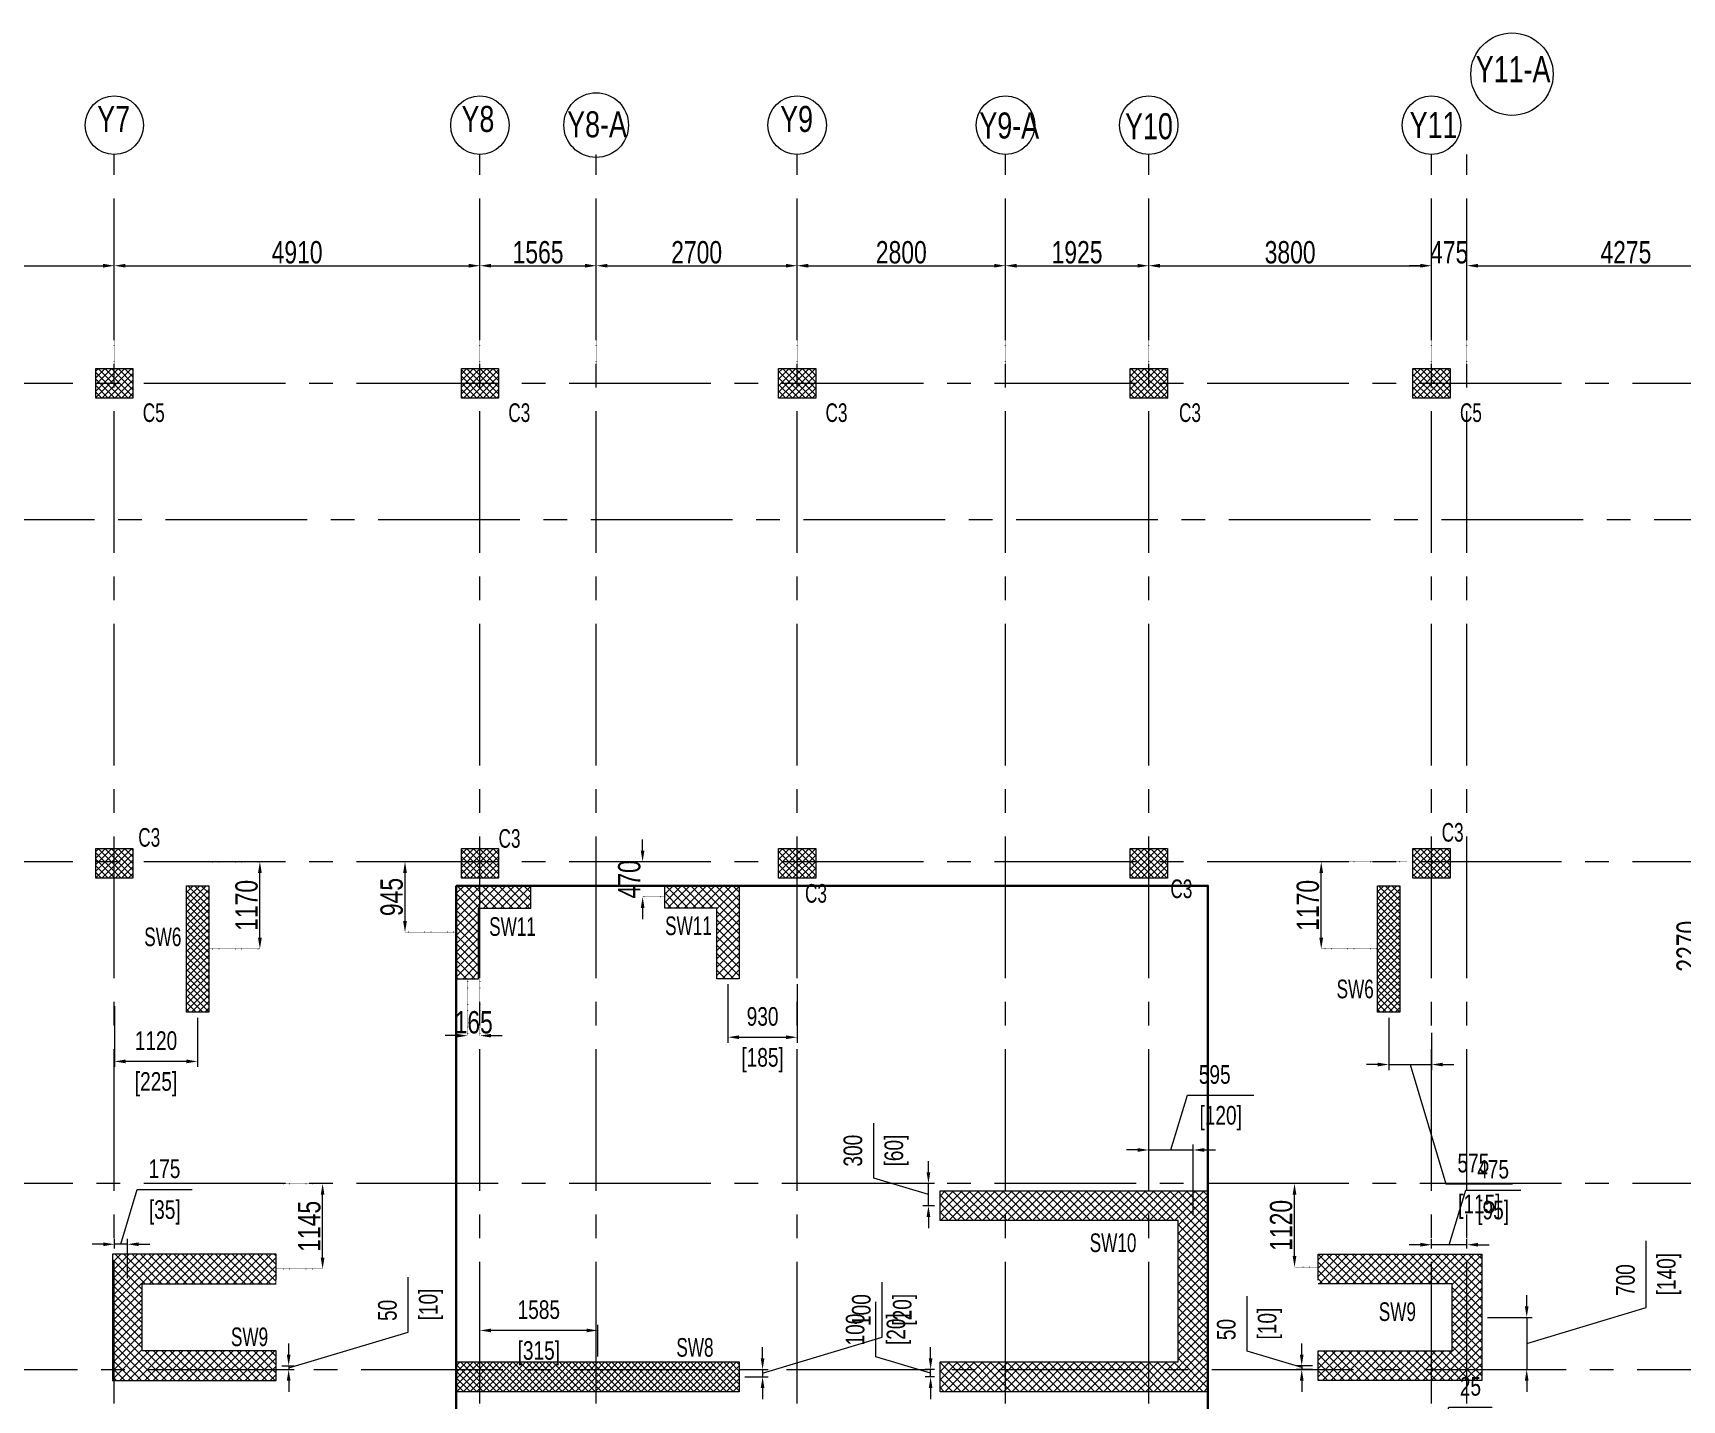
# Model space of a CAD drawing. Header units: millimetres. Extents: x 695 to 71867, y -1044 to 33059.
# Drawn here: x 25460 to 47619, y 14690 to 33059 of the extents above; entities that cross this region are included whole.
import ezdxf

# ---------------------------------------------------------------- set-up
doc = ezdxf.new("R2010")
doc.units = ezdxf.units.MM
for name, pattern in [('CENTER2', [28.575, 19.05, -3.175, 3.175, -3.175]), ('DASHED', [0.75, 0.5, -0.25]), ('DOT2', [3.175, 0, -3.175])]:
    doc.linetypes.add(name, pattern=pattern)
doc.layers.get('Defpoints').update_dxf_attribs({"color": 2, "lineweight": 40})
for name, color, linetype, lineweight in [('4 CEN NUM CIRCLE', 1, 'Continuous', 9), ('6 CEN NUM TEXT', 7, 'Continuous', 15), ('AN_PILE CAP', 161, 'Continuous', 25), ('CENTER LINE', 251, 'CENTER2', 9), ('DIM', 1, 'Continuous', 18), ('N_TEXT', 7, 'Continuous', 15), ('NEW_SH', 6, 'Continuous', 15)]:
    doc.layers.add(name, color=color, linetype=linetype, lineweight=lineweight)
doc.layers.add('FS', color=4, linetype='Continuous')
doc.styles.add('AV', font='swisscl.ttf')
doc.styles.add('KARTIK MISC', font='swisscl.ttf', dxfattribs={"width": 0.9, "height": 300})
doc.styles.add('NK 125', font='swisscl.ttf', dxfattribs={"height": 300})
doc.dimstyles.new('DIMENSION', dxfattribs={"dimtxt": 250, "dimasz": 150, "dimexe": 75, "dimexo": 75, "dimgap": 150, "dimtad": 1, "dimdec": 0, "dimrnd": 5, "dimzin": 3, "dimdsep": 46, "dimtxsty": 'AV', "dimcen": 0, "dimclrd": 4, "dimclre": 4, "dimclrt": 4, "dimadec": 0, "dimazin": 0, "dimtfac": 1, "dimtdec": 0, "dimtofl": 0, "dimtmove": 1, "dimatfit": 0, "dimfxl": 1, "dimtolj": 1, "dimtzin": 0, "dimlwd": 5, "dimlwe": 5, "dimarcsym": 0})
doc.dimstyles.new('ravi', dxfattribs={"dimtxt": 300, "dimasz": 150, "dimexe": 0.18, "dimexo": 0.0625, "dimgap": 25, "dimtad": 1, "dimdec": 0, "dimrnd": 5, "dimzin": 0, "dimdsep": 46, "dimtxsty": 'NK 125', "dimblk": 'ARCHTICK', "dimcen": 0.09, "dimdle": 1, "dimclrd": 256, "dimclre": 4, "dimclrt": 256, "dimadec": 0, "dimazin": 0, "dimtfac": 1, "dimtdec": 0, "dimtix": 1, "dimtofl": 0, "dimtmove": 0, "dimatfit": 3, "dimldrblk": 'OPEN90', "dimfxl": 3000, "dimfxlon": 1, "dimtolj": 1, "dimtzin": 0, "dimlwd": 5, "dimlwe": 5, "dimarcsym": 0})
pattern_1 = [(45, (0, 0), (-44.1941738, 44.1941738), []), (135, (0, 0), (-44.1941738, -44.1941738), [])]

# ---------------------------------------------------------------- blocks, each defined once
blk = doc.blocks.new('SW9')
at = {"layer": 'NEW_SH', "lineweight": 5, "ltscale": 200}
h = blk.add_hatch(dxfattribs=at)
h.set_pattern_fill('ANSI37', color=256, scale=25)
h.paths.add_polyline_path([(599947, -2632), (599947, -2332), (598947, -2332), (598947, -3582), (599247, -3582), (599247, -2632)])
blk.add_lwpolyline([(599947, -2632), (599947, -2332), (598947, -2332), (598947, -3582), (599247, -3582), (599247, -2632), (599947, -2632)], dxfattribs=at)
blk = doc.blocks.new('SW10')
at = {"layer": 'NEW_SH', "lineweight": 5, "ltscale": 200}
h = blk.add_hatch(dxfattribs=at)
h.set_pattern_fill('ANSI37', color=256, scale=25)
h.paths.add_polyline_path([(612727, -7282), (612727, -8982), (610527, -8982), (610527, -8582), (612327, -8582), (612327, -7682), (610527, -7682), (610527, -7282)])
blk.add_lwpolyline([(610527, -7632), (610527, -7282), (612727, -7282), (612727, -8982), (610527, -8982), (610527, -8582), (612327, -8582), (612327, -7682), (610527, -7682)], dxfattribs=at)
blk = doc.blocks.new('SW11')
at = {"layer": 'NEW_SH', "lineweight": 5, "ltscale": 200}
h = blk.add_hatch(dxfattribs=at)
h.set_pattern_fill('ANSI37', color=256, scale=25)
h.set_pattern_definition([(45, (-1295746.06, 231221.715), (-56.126601, 56.126601), []), (135, (-1295746.06, 231221.715), (-56.126601, -56.126601), [])])
h.paths.add_polyline_path([(-690299, 224790), (-690299, 224390), (-687099, 224390), (-687099, 222490), (-690299, 222490), (-690299, 222090), (-686699, 222090), (-686699, 224790)])
blk.add_lwpolyline([(-690299, 224390), (-690299, 224790), (-686699, 224790), (-686699, 222090), (-690299, 222090), (-690299, 222490), (-687099, 222490), (-687099, 224390), (-690299, 224390)], dxfattribs=at)
blk = doc.blocks.new('C8')
at = {"layer": 'NEW_SH', "lineweight": 5}
h = blk.add_hatch(dxfattribs=at)
h.set_pattern_fill('ANSI37', color=256, scale=500)
h.set_pattern_definition(pattern_1)
h.paths.add_polyline_path([(-617609, 1561384), (-617609, 1561884), (-618009, 1561884), (-618009, 1561384)])
blk.add_lwpolyline([(-618009, 1561884), (-617609, 1561884), (-617609, 1561384), (-618009, 1561384)], close=True, dxfattribs=at)
blk = doc.blocks.new('tr')
at = {"layer": 'NEW_SH', "lineweight": 5, "ltscale": 200}
h = blk.add_hatch(dxfattribs=at)
h.set_pattern_fill('ANSI37', color=256, scale=500)
h.set_pattern_definition(pattern_1)
h.paths.add_polyline_path([(-573450, 1541117), (-573450, 1540717), (-569650, 1540717), (-569650, 1541117)])
blk.add_lwpolyline([(-573450, 1541117), (-569650, 1541117), (-569650, 1540717), (-573450, 1540717)], close=True, dxfattribs=at)
blk = doc.blocks.new('T')
at = {"layer": 'NEW_SH', "lineweight": 5, "ltscale": 200}
h = blk.add_hatch(dxfattribs=at)
h.set_pattern_fill('ANSI37', color=256, scale=500)
h.set_pattern_definition(pattern_1)
h.paths.add_polyline_path([(366832, 112240), (367132, 112240), (367132, 110540), (366832, 110540)])
blk.add_lwpolyline([(366832, 112240), (367132, 112240), (367132, 110540), (366832, 110540)], close=True, dxfattribs=at)
blk = doc.blocks.new('*D223')
at = {"layer": 'Defpoints', "color": 0, "transparency": 16777216}
for p in [(26554, 20057), (27672, 19901), (26554, 19240)]:
    blk.add_point(p, dxfattribs=at)
at = {"layer": 'N_TEXT', "color": 4, "lineweight": 5, "transparency": 16777216}
for p, q in [((26554, 19982), (26554, 19165)), ((27672, 19826), (27672, 19165)), ((27522, 19240), (26704, 19240))]:
    blk.add_line(p, q, dxfattribs=at)
at = {"layer": 'N_TEXT', "color": 4, "transparency": 16777216}
for points in [[(26704, 19265), (26704, 19215), (26554, 19240)], [(27522, 19265), (27522, 19215), (27672, 19240)]]:
    blk.add_solid(points, dxfattribs=at)
at = {"layer": 'N_TEXT', "color": 4, "transparency": 16777216, "char_height": 250, "attachment_point": 5, "style": 'AV'}
for s, insert in [('\\A1;1120', (27113, 19518)), ('\\A1;[225]', (27113, 18933))]:
    blk.add_mtext(s, dxfattribs=dict(at, insert=insert))
blk = doc.blocks.new('*D224')
at = {"layer": 'Defpoints', "color": 0, "transparency": 16777216}
for p in [(31299, 20351), (31466, 20351), (31466, 19586)]:
    blk.add_point(p, dxfattribs=at)
at = {"layer": 'DIM', "color": 4, "linetype": 'DOT2', "lineweight": 5, "transparency": 16777216}
for p, q in [((31299, 20351), (31299, 19586)), ((31466, 20351), (31466, 19586))]:
    blk.add_line(p, q, dxfattribs=at)
at = {"layer": 'DIM', "lineweight": 5, "transparency": 16777216}
for p, q in [((31149, 19586), (30999, 19586)), ((31616, 19586), (31766, 19586))]:
    blk.add_line(p, q, dxfattribs=at)
at = {"layer": 'DIM', "transparency": 16777216}
for points in [[(31149, 19611), (31149, 19561), (31299, 19586)], [(31616, 19611), (31616, 19561), (31466, 19586)]]:
    blk.add_solid(points, dxfattribs=at)
at = {"layer": 'DIM', "transparency": 16777216, "insert": (31382, 19764), "char_height": 300, "attachment_point": 5, "style": 'NK 125'}
blk.add_mtext('\\A1;165', dxfattribs=at)
blk = doc.blocks.new('_Open90')
at = {"color": 0, "linetype": 'ByBlock', "lineweight": -2}
for p, q in [((0, 0), (-1, 0)), ((-0.5, 0.5), (0, 0)), ((0, 0), (-0.5, -0.5))]:
    blk.add_line(p, q, dxfattribs=at)
blk = doc.blocks.new('*D225')
at = {"layer": 'Defpoints', "color": 0, "transparency": 16777216}
for p in [(34799, 20351), (35729, 20351), (35729, 19565)]:
    blk.add_point(p, dxfattribs=at)
at = {"layer": 'N_TEXT', "color": 4, "lineweight": 5, "transparency": 16777216}
for p, q in [((34799, 20276), (34799, 19490)), ((35729, 20276), (35729, 19490)), ((34949, 19565), (35579, 19565))]:
    blk.add_line(p, q, dxfattribs=at)
at = {"layer": 'N_TEXT', "color": 4, "transparency": 16777216}
for points in [[(34949, 19590), (34949, 19540), (34799, 19565)], [(35579, 19590), (35579, 19540), (35729, 19565)]]:
    blk.add_solid(points, dxfattribs=at)
at = {"layer": 'N_TEXT', "color": 4, "transparency": 16777216, "char_height": 250, "attachment_point": 5, "style": 'AV'}
for s, insert in [('\\A1;930', (35264, 19843)), ('\\A1;[185]', (35264, 19257))]:
    blk.add_mtext(s, dxfattribs=dict(at, insert=insert))
blk = doc.blocks.new('*D226')
at = {"layer": 'Defpoints', "color": 0, "transparency": 16777216}
for p in [(43679, 19901), (44254, 19701), (44254, 19198)]:
    blk.add_point(p, dxfattribs=at)
at = {"layer": 'N_TEXT', "color": 4, "lineweight": 5, "transparency": 16777216}
for p, q in [((43679, 19826), (43679, 19123)), ((44254, 19626), (44254, 19123)), ((43529, 19198), (43379, 19198)), ((43679, 19198), (44254, 19198)), ((43966, 19198), (44447, 17594)), ((44404, 19198), (44554, 19198)), ((44447, 17594), (45343, 17594))]:
    blk.add_line(p, q, dxfattribs=at)
at = {"layer": 'N_TEXT', "color": 4, "transparency": 16777216}
for points in [[(43529, 19223), (43529, 19173), (43679, 19198)], [(44404, 19223), (44404, 19173), (44254, 19198)]]:
    blk.add_solid(points, dxfattribs=at)
at = {"layer": 'N_TEXT', "color": 4, "transparency": 16777216, "char_height": 250, "attachment_point": 5, "style": 'AV'}
for s, insert in [('\\A1;575', (44815, 17872)), ('\\A1;[115]', (44895, 17287))]:
    blk.add_mtext(s, dxfattribs=dict(at, insert=insert))
blk = doc.blocks.new('*D175')
at = {"layer": 'Defpoints', "color": 0, "transparency": 16777216}
for p in [(44254, 16777), (44254, 16651), (44729, 16651)]:
    blk.add_point(p, dxfattribs=at)
at = {"layer": 'N_TEXT', "color": 4, "lineweight": 5, "transparency": 16777216}
for p, q in [((44491, 16777), (44712, 17512)), ((44712, 17512), (45451, 17512)), ((44254, 16726), (44254, 16852)), ((44729, 16726), (44729, 16852)), ((44104, 16777), (43954, 16777)), ((44729, 16777), (44254, 16777)), ((44879, 16777), (45029, 16777))]:
    blk.add_line(p, q, dxfattribs=at)
at = {"layer": 'N_TEXT', "color": 4, "transparency": 16777216}
for points in [[(44104, 16802), (44104, 16752), (44254, 16777)], [(44879, 16802), (44879, 16752), (44729, 16777)]]:
    blk.add_solid(points, dxfattribs=at)
at = {"layer": 'N_TEXT', "color": 4, "transparency": 16777216, "char_height": 250, "attachment_point": 5, "style": 'AV'}
for s, insert in [('\\A1;475', (45081, 17790)), ('\\A1;[95]', (45081, 17205))]:
    blk.add_mtext(s, dxfattribs=dict(at, insert=insert))
blk = doc.blocks.new('*D235')
at = {"layer": 'Defpoints', "color": 0, "transparency": 16777216}
for p in [(42412, 17598), (42729, 17598), (42729, 16476)]:
    blk.add_point(p, dxfattribs=at)
at = {"layer": 'DIM', "color": 4, "linetype": 'DOT2', "lineweight": 5, "transparency": 16777216}
for p, q in [((42729, 17598), (42412, 17598)), ((42729, 16476), (42412, 16476))]:
    blk.add_line(p, q, dxfattribs=at)
at = {"layer": 'DIM', "lineweight": 5, "transparency": 16777216}
blk.add_line((42412, 16626), (42412, 17448), dxfattribs=at)
at = {"layer": 'DIM', "transparency": 16777216}
for points in [[(42387, 17448), (42437, 17448), (42412, 17598)], [(42387, 16626), (42437, 16626), (42412, 16476)]]:
    blk.add_solid(points, dxfattribs=at)
at = {"layer": 'DIM', "transparency": 16777216, "insert": (42233, 17037), "char_height": 300, "attachment_point": 5, "rotation": 90, "style": 'NK 125'}
blk.add_mtext('\\A1;1120', dxfattribs=at)
blk = doc.blocks.new('*D236')
at = {"layer": 'Defpoints', "color": 0, "transparency": 16777216}
for p in [(42509, 15101), (42729, 15151), (42729, 15101)]:
    blk.add_point(p, dxfattribs=at)
at = {"layer": 'N_TEXT', "color": 4, "lineweight": 5, "transparency": 16777216}
for p, q in [((41774, 15347), (41774, 16086)), ((42509, 15126), (41774, 15347)), ((42509, 15301), (42509, 15451)), ((42654, 15151), (42434, 15151)), ((42654, 15101), (42434, 15101)), ((42509, 15151), (42509, 15101)), ((42509, 14951), (42509, 14801))]:
    blk.add_line(p, q, dxfattribs=at)
at = {"layer": 'N_TEXT', "color": 4, "transparency": 16777216}
for points in [[(42484, 15301), (42534, 15301), (42509, 15151)], [(42484, 14951), (42534, 14951), (42509, 15101)]]:
    blk.add_solid(points, dxfattribs=at)
at = {"layer": 'N_TEXT', "color": 4, "transparency": 16777216, "char_height": 250, "attachment_point": 5, "rotation": 90, "style": 'AV'}
for s, insert in [('\\A1;50', (41496, 15637)), ('\\A1;[10]', (42081, 15717))]:
    blk.add_mtext(s, dxfattribs=dict(at, insert=insert))
blk = doc.blocks.new('*D176')
at = {"layer": 'Defpoints', "color": 0, "transparency": 16777216}
for p in [(41049, 18050), (40454, 17501), (41049, 17101)]:
    blk.add_point(p, dxfattribs=at)
at = {"layer": 'N_TEXT', "color": 4, "lineweight": 5, "transparency": 16777216}
for p, q in [((40751, 18050), (40972, 18785)), ((40972, 18785), (41867, 18785)), ((40304, 18050), (40154, 18050)), ((40454, 17576), (40454, 18125)), ((40454, 18050), (41049, 18050)), ((41049, 17176), (41049, 18125)), ((41199, 18050), (41349, 18050))]:
    blk.add_line(p, q, dxfattribs=at)
at = {"layer": 'N_TEXT', "color": 4, "transparency": 16777216}
for points in [[(40304, 18075), (40304, 18025), (40454, 18050)], [(41199, 18075), (41199, 18025), (41049, 18050)]]:
    blk.add_solid(points, dxfattribs=at)
at = {"layer": 'N_TEXT', "color": 4, "transparency": 16777216, "char_height": 250, "attachment_point": 5, "style": 'AV'}
for s, insert in [('\\A1;595', (41340, 19063)), ('\\A1;[120]', (41420, 18478))]:
    blk.add_mtext(s, dxfattribs=dict(at, insert=insert))
blk = doc.blocks.new('*D237')
at = {"layer": 'Defpoints', "color": 0, "transparency": 16777216}
for p in [(31466, 15625), (31466, 15201), (33049, 15201)]:
    blk.add_point(p, dxfattribs=at)
at = {"layer": 'N_TEXT', "color": 4, "lineweight": 5, "transparency": 16777216}
for p, q in [((31466, 15276), (31466, 15700)), ((32899, 15625), (31616, 15625)), ((33049, 15276), (33049, 15700))]:
    blk.add_line(p, q, dxfattribs=at)
at = {"layer": 'N_TEXT', "color": 4, "transparency": 16777216}
for points in [[(31616, 15650), (31616, 15600), (31466, 15625)], [(32899, 15650), (32899, 15600), (33049, 15625)]]:
    blk.add_solid(points, dxfattribs=at)
at = {"layer": 'N_TEXT', "color": 4, "transparency": 16777216, "char_height": 250, "attachment_point": 5, "style": 'AV'}
for s, insert in [('\\A1;1585', (32257, 15903)), ('\\A1;[315]', (32257, 15318))]:
    blk.add_mtext(s, dxfattribs=dict(at, insert=insert))
blk = doc.blocks.new('*D177')
at = {"layer": 'Defpoints', "color": 0, "transparency": 16777216}
for p in [(26554, 16783), (26554, 16651), (26729, 16251)]:
    blk.add_point(p, dxfattribs=at)
at = {"layer": 'N_TEXT', "color": 4, "lineweight": 5, "transparency": 16777216}
for p, q in [((26641, 16783), (26862, 17518)), ((26862, 17518), (27601, 17518)), ((26554, 16726), (26554, 16858)), ((26729, 16326), (26729, 16858)), ((26404, 16783), (26254, 16783)), ((26729, 16783), (26554, 16783)), ((26879, 16783), (27029, 16783))]:
    blk.add_line(p, q, dxfattribs=at)
at = {"layer": 'N_TEXT', "color": 4, "transparency": 16777216}
for points in [[(26404, 16808), (26404, 16758), (26554, 16783)], [(26879, 16808), (26879, 16758), (26729, 16783)]]:
    blk.add_solid(points, dxfattribs=at)
at = {"layer": 'N_TEXT', "color": 4, "transparency": 16777216, "char_height": 250, "attachment_point": 5, "style": 'AV'}
for s, insert in [('\\A1;175', (27227, 17796)), ('\\A1;[35]', (27231, 17211))]:
    blk.add_mtext(s, dxfattribs=dict(at, insert=insert))
blk = doc.blocks.new('*D138')
at = {"layer": 'Defpoints', "color": 0, "transparency": 16777216}
for p in [(44254, 13859), (44254, 13201), (44279, 13201)]:
    blk.add_point(p, dxfattribs=at)
at = {"layer": 'N_TEXT', "color": 4, "lineweight": 5, "transparency": 16777216}
for p, q in [((44266, 13859), (44487, 14594)), ((44487, 14594), (45069, 14594)), ((44104, 13859), (43954, 13859)), ((44254, 13276), (44254, 13934)), ((44279, 13859), (44254, 13859)), ((44279, 13276), (44279, 13934)), ((44429, 13859), (44579, 13859))]:
    blk.add_line(p, q, dxfattribs=at)
at = {"layer": 'N_TEXT', "color": 4, "transparency": 16777216}
for points in [[(44104, 13884), (44104, 13834), (44254, 13859)], [(44429, 13884), (44429, 13834), (44279, 13859)]]:
    blk.add_solid(points, dxfattribs=at)
at = {"layer": 'N_TEXT', "color": 4, "transparency": 16777216, "char_height": 250, "attachment_point": 5, "style": 'AV'}
for s, insert in [('\\A1;25', (44776, 14872)), ('\\A1;[5]', (44778, 14287))]:
    blk.add_mtext(s, dxfattribs=dict(at, insert=insert))
blk = doc.blocks.new('*D200')
at = {"layer": 'Defpoints', "color": 0, "transparency": 16777216}
for p in [(27822, 21923), (28509, 21923), (27822, 20751)]:
    blk.add_point(p, dxfattribs=at)
at = {"layer": 'DIM', "color": 4, "linetype": 'DOT2', "lineweight": 5, "transparency": 16777216}
for p, q in [((27822, 21923), (28510, 21923)), ((27822, 20751), (28510, 20751))]:
    blk.add_line(p, q, dxfattribs=at)
at = {"layer": 'DIM', "lineweight": 5, "transparency": 16777216}
blk.add_line((28509, 20901), (28509, 21773), dxfattribs=at)
at = {"layer": 'DIM', "transparency": 16777216}
for points in [[(28484, 21773), (28534, 21773), (28509, 21923)], [(28484, 20901), (28534, 20901), (28509, 20751)]]:
    blk.add_solid(points, dxfattribs=at)
at = {"layer": 'DIM', "transparency": 16777216, "insert": (28331, 21337), "char_height": 300, "attachment_point": 5, "rotation": 90, "style": 'NK 125'}
blk.add_mtext('\\A1;1170', dxfattribs=at)
blk = doc.blocks.new('*D201')
at = {"layer": 'Defpoints', "color": 0, "transparency": 16777216}
for p in [(30459, 21923), (31216, 21923), (31149, 20976)]:
    blk.add_point(p, dxfattribs=at)
at = {"layer": 'DIM', "color": 4, "linetype": 'DOT2', "lineweight": 5, "transparency": 16777216}
for p, q in [((31216, 21923), (30459, 21923)), ((31149, 20976), (30459, 20976))]:
    blk.add_line(p, q, dxfattribs=at)
at = {"layer": 'DIM', "lineweight": 5, "transparency": 16777216}
blk.add_line((30459, 21126), (30459, 21773), dxfattribs=at)
at = {"layer": 'DIM', "transparency": 16777216}
for points in [[(30434, 21773), (30484, 21773), (30459, 21923)], [(30434, 21126), (30484, 21126), (30459, 20976)]]:
    blk.add_solid(points, dxfattribs=at)
at = {"layer": 'DIM', "transparency": 16777216, "insert": (30281, 21449), "char_height": 300, "attachment_point": 5, "rotation": 90, "style": 'NK 125'}
blk.add_mtext('\\A1;945', dxfattribs=at)
blk = doc.blocks.new('*D202')
at = {"layer": 'Defpoints', "color": 0, "transparency": 16777216}
for p in [(33652, 21923), (33949, 21923), (33949, 21451)]:
    blk.add_point(p, dxfattribs=at)
at = {"layer": 'DIM', "lineweight": 5, "transparency": 16777216}
for p, q in [((33652, 22073), (33652, 22223)), ((33652, 21301), (33652, 21151))]:
    blk.add_line(p, q, dxfattribs=at)
at = {"layer": 'DIM', "color": 4, "linetype": 'DOT2', "lineweight": 5, "transparency": 16777216}
for p, q in [((33949, 21923), (33652, 21923)), ((33949, 21451), (33652, 21451))]:
    blk.add_line(p, q, dxfattribs=at)
at = {"layer": 'DIM', "transparency": 16777216}
for points in [[(33627, 22073), (33677, 22073), (33652, 21923)], [(33627, 21301), (33677, 21301), (33652, 21451)]]:
    blk.add_solid(points, dxfattribs=at)
at = {"layer": 'DIM', "transparency": 16777216, "insert": (33474, 21687), "char_height": 300, "attachment_point": 5, "rotation": 90, "style": 'NK 125'}
blk.add_mtext('\\A1;470', dxfattribs=at)
blk = doc.blocks.new('*D203')
at = {"layer": 'Defpoints', "color": 0, "transparency": 16777216}
for p in [(42771, 21923), (43922, 21923), (43529, 20751)]:
    blk.add_point(p, dxfattribs=at)
at = {"layer": 'DIM', "color": 4, "linetype": 'DOT2', "lineweight": 5, "transparency": 16777216}
for p, q in [((43922, 21923), (42771, 21923)), ((43529, 20751), (42771, 20751))]:
    blk.add_line(p, q, dxfattribs=at)
at = {"layer": 'DIM', "lineweight": 5, "transparency": 16777216}
blk.add_line((42771, 20901), (42771, 21773), dxfattribs=at)
at = {"layer": 'DIM', "transparency": 16777216}
for points in [[(42746, 21773), (42796, 21773), (42771, 21923)], [(42746, 20901), (42796, 20901), (42771, 20751)]]:
    blk.add_solid(points, dxfattribs=at)
at = {"layer": 'DIM', "transparency": 16777216, "insert": (42592, 21337), "char_height": 300, "attachment_point": 5, "rotation": 90, "style": 'NK 125'}
blk.add_mtext('\\A1;1170', dxfattribs=at)
blk = doc.blocks.new('*D204')
at = {"layer": 'Defpoints', "color": 0, "transparency": 16777216}
for p in [(47874, 21923), (48529, 21923), (48529, 19651)]:
    blk.add_point(p, dxfattribs=at)
at = {"layer": 'DIM', "color": 4, "linetype": 'DOT2', "lineweight": 5, "transparency": 16777216}
for p, q in [((48529, 21923), (47874, 21923)), ((48529, 19651), (47874, 19651))]:
    blk.add_line(p, q, dxfattribs=at)
at = {"layer": 'DIM', "lineweight": 5, "transparency": 16777216}
blk.add_line((47874, 19801), (47874, 21773), dxfattribs=at)
at = {"layer": 'DIM', "transparency": 16777216}
for points in [[(47849, 21773), (47899, 21773), (47874, 21923)], [(47849, 19801), (47899, 19801), (47874, 19651)]]:
    blk.add_solid(points, dxfattribs=at)
at = {"layer": 'DIM', "transparency": 16777216, "insert": (47696, 20787), "char_height": 300, "attachment_point": 5, "rotation": 90, "style": 'NK 125'}
blk.add_mtext('\\A1;2270', dxfattribs=at)
blk = doc.blocks.new('*D210')
at = {"layer": 'Defpoints', "color": 0, "transparency": 16777216}
for p in [(44929, 15801), (44929, 15101), (45532, 15101)]:
    blk.add_point(p, dxfattribs=at)
at = {"layer": 'N_TEXT', "color": 4, "lineweight": 5, "transparency": 16777216}
for p, q in [((47138, 15933), (47138, 16829)), ((45532, 15951), (45532, 16101)), ((45004, 15801), (45607, 15801)), ((45532, 15451), (47138, 15933)), ((45532, 15801), (45532, 15101)), ((45004, 15101), (45607, 15101)), ((45532, 14951), (45532, 14801))]:
    blk.add_line(p, q, dxfattribs=at)
at = {"layer": 'N_TEXT', "color": 4, "transparency": 16777216}
for points in [[(45507, 15951), (45557, 15951), (45532, 15801)], [(45507, 14951), (45557, 14951), (45532, 15101)]]:
    blk.add_solid(points, dxfattribs=at)
at = {"layer": 'N_TEXT', "color": 4, "transparency": 16777216, "char_height": 250, "attachment_point": 5, "rotation": 90, "style": 'AV'}
for s, insert in [('\\A1;[140]', (47445, 16381)), ('\\A1;700', (46860, 16301))]:
    blk.add_mtext(s, dxfattribs=dict(at, insert=insert))
blk = doc.blocks.new('*D211')
at = {"layer": 'Defpoints', "color": 0, "transparency": 16777216}
for p in [(37493, 17601), (37649, 17601), (37649, 17301)]:
    blk.add_point(p, dxfattribs=at)
at = {"layer": 'N_TEXT', "color": 4, "lineweight": 5, "transparency": 16777216}
for p, q in [((36757, 17672), (36757, 18411)), ((37493, 17751), (37493, 17901)), ((37493, 17451), (36757, 17672)), ((37574, 17601), (37418, 17601)), ((37493, 17301), (37493, 17601)), ((37574, 17301), (37418, 17301)), ((37493, 17151), (37493, 17001))]:
    blk.add_line(p, q, dxfattribs=at)
at = {"layer": 'N_TEXT', "color": 4, "transparency": 16777216}
for points in [[(37468, 17751), (37518, 17751), (37493, 17601)], [(37468, 17151), (37518, 17151), (37493, 17301)]]:
    blk.add_solid(points, dxfattribs=at)
at = {"layer": 'N_TEXT', "color": 4, "transparency": 16777216, "char_height": 250, "attachment_point": 5, "rotation": 90, "style": 'AV'}
for s, insert in [('\\A1;300', (36479, 18041)), ('\\A1;[60]', (37065, 18042))]:
    blk.add_mtext(s, dxfattribs=dict(at, insert=insert))
blk = doc.blocks.new('*D212')
at = {"layer": 'Defpoints', "color": 0, "transparency": 16777216}
for p in [(37522, 15101), (37649, 15101), (37649, 15001)]:
    blk.add_point(p, dxfattribs=at)
at = {"layer": 'N_TEXT', "color": 4, "lineweight": 5, "transparency": 16777216}
for p, q in [((36787, 15272), (36787, 16011)), ((37522, 15251), (37522, 15401)), ((37522, 15051), (36787, 15272)), ((37574, 15101), (37447, 15101)), ((37522, 15001), (37522, 15101)), ((37574, 15001), (37447, 15001)), ((37522, 14851), (37522, 14701))]:
    blk.add_line(p, q, dxfattribs=at)
at = {"layer": 'N_TEXT', "color": 4, "transparency": 16777216}
for points in [[(37497, 15251), (37547, 15251), (37522, 15101)], [(37497, 14851), (37547, 14851), (37522, 15001)]]:
    blk.add_solid(points, dxfattribs=at)
at = {"layer": 'N_TEXT', "color": 4, "transparency": 16777216, "char_height": 250, "attachment_point": 5, "rotation": 90, "style": 'AV'}
for s, insert in [('\\A1;100', (36509, 15637)), ('\\A1;[20]', (37094, 15642))]:
    blk.add_mtext(s, dxfattribs=dict(at, insert=insert))
blk = doc.blocks.new('*D213')
at = {"layer": 'Defpoints', "color": 0, "transparency": 16777216}
for p in [(34949, 15101), (34949, 15001), (35264, 15001)]:
    blk.add_point(p, dxfattribs=at)
at = {"layer": 'N_TEXT', "color": 4, "lineweight": 5, "transparency": 16777216}
for p, q in [((36870, 15533), (36870, 16272)), ((35264, 15051), (36870, 15533)), ((35264, 15251), (35264, 15401)), ((35024, 15101), (35339, 15101)), ((35264, 15101), (35264, 15001)), ((35024, 15001), (35339, 15001)), ((35264, 14851), (35264, 14701))]:
    blk.add_line(p, q, dxfattribs=at)
at = {"layer": 'N_TEXT', "color": 4, "transparency": 16777216}
for points in [[(35239, 15251), (35289, 15251), (35264, 15101)], [(35239, 14851), (35289, 14851), (35264, 15001)]]:
    blk.add_solid(points, dxfattribs=at)
at = {"layer": 'N_TEXT', "color": 4, "transparency": 16777216, "char_height": 250, "attachment_point": 5, "rotation": 90, "style": 'AV'}
for s, insert in [('\\A1;100', (36592, 15899)), ('\\A1;[20]', (37178, 15903))]:
    blk.add_mtext(s, dxfattribs=dict(at, insert=insert))
blk = doc.blocks.new('*D142')
at = {"layer": 'Defpoints', "color": 0, "transparency": 16777216}
for p in [(28729, 15148), (28729, 15098), (28896, 15098)]:
    blk.add_point(p, dxfattribs=at)
at = {"layer": 'N_TEXT', "color": 4, "lineweight": 5, "transparency": 16777216}
for p, q in [((30502, 15604), (30502, 16343)), ((28896, 15123), (30502, 15604)), ((28896, 15298), (28896, 15448)), ((28804, 15148), (28971, 15148)), ((28804, 15098), (28971, 15098)), ((28896, 15148), (28896, 15098)), ((28896, 14948), (28896, 14798))]:
    blk.add_line(p, q, dxfattribs=at)
at = {"layer": 'N_TEXT', "color": 4, "transparency": 16777216}
for points in [[(28871, 15298), (28921, 15298), (28896, 15148)], [(28871, 14948), (28921, 14948), (28896, 15098)]]:
    blk.add_solid(points, dxfattribs=at)
at = {"layer": 'N_TEXT', "color": 4, "transparency": 16777216, "char_height": 250, "attachment_point": 5, "rotation": 90, "style": 'AV'}
for s, insert in [('\\A1;50', (30224, 15895)), ('\\A1;[10]', (30809, 15974))]:
    blk.add_mtext(s, dxfattribs=dict(at, insert=insert))
blk = doc.blocks.new('*D143')
at = {"layer": 'Defpoints', "color": 0, "transparency": 16777216}
for p in [(28729, 17598), (29352, 17598), (28729, 16451)]:
    blk.add_point(p, dxfattribs=at)
at = {"layer": 'DIM', "color": 4, "linetype": 'DOT2', "lineweight": 5, "transparency": 16777216}
for p, q in [((28729, 17598), (29353, 17598)), ((28729, 16451), (29353, 16451))]:
    blk.add_line(p, q, dxfattribs=at)
at = {"layer": 'DIM', "lineweight": 5, "transparency": 16777216}
blk.add_line((29352, 16601), (29352, 17448), dxfattribs=at)
at = {"layer": 'DIM', "transparency": 16777216}
for points in [[(29327, 17448), (29377, 17448), (29352, 17598)], [(29327, 16601), (29377, 16601), (29352, 16451)]]:
    blk.add_solid(points, dxfattribs=at)
at = {"layer": 'DIM', "transparency": 16777216, "insert": (29174, 17024), "char_height": 300, "attachment_point": 5, "rotation": 90, "style": 'NK 125'}
blk.add_mtext('\\A1;1145', dxfattribs=at)
blk = doc.blocks.new('*D149')
at = {"layer": 'Defpoints', "color": 0, "transparency": 16777216}
for p in [(26553, 29932), (22940, 28348), (26553, 28348)]:
    blk.add_point(p, dxfattribs=at)
at = {"layer": 'DIM', "color": 4, "linetype": 'DOT2', "lineweight": 5, "transparency": 16777216}
for p, q in [((22940, 28348), (22940, 29932)), ((26553, 28348), (26553, 29932))]:
    blk.add_line(p, q, dxfattribs=at)
at = {"layer": 'DIM', "lineweight": 5, "transparency": 16777216}
blk.add_line((23090, 29932), (26403, 29932), dxfattribs=at)
at = {"layer": 'DIM', "transparency": 16777216}
for points in [[(23090, 29957), (23090, 29907), (22940, 29932)], [(26403, 29957), (26403, 29907), (26553, 29932)]]:
    blk.add_solid(points, dxfattribs=at)
at = {"layer": 'DIM', "transparency": 16777216, "insert": (24747, 30111), "char_height": 300, "attachment_point": 5, "style": 'NK 125'}
blk.add_mtext('\\A1;3615', dxfattribs=at)
blk = doc.blocks.new('*D150')
at = {"layer": 'Defpoints', "color": 0, "transparency": 16777216}
for p in [(31465, 29932), (26553, 28348), (31465, 28348)]:
    blk.add_point(p, dxfattribs=at)
at = {"layer": 'DIM', "color": 4, "linetype": 'DOT2', "lineweight": 5, "transparency": 16777216}
for p, q in [((26553, 28348), (26553, 29932)), ((31465, 28348), (31465, 29932))]:
    blk.add_line(p, q, dxfattribs=at)
at = {"layer": 'DIM', "lineweight": 5, "transparency": 16777216}
blk.add_line((26703, 29932), (31315, 29932), dxfattribs=at)
at = {"layer": 'DIM', "transparency": 16777216}
for points in [[(26703, 29957), (26703, 29907), (26553, 29932)], [(31315, 29957), (31315, 29907), (31465, 29932)]]:
    blk.add_solid(points, dxfattribs=at)
at = {"layer": 'DIM', "transparency": 16777216, "insert": (29009, 30111), "char_height": 300, "attachment_point": 5, "style": 'NK 125'}
blk.add_mtext('\\A1;4910', dxfattribs=at)
blk = doc.blocks.new('*D151')
at = {"layer": 'Defpoints', "color": 0, "transparency": 16777216}
for p in [(33028, 29932), (31465, 28348), (33028, 28348)]:
    blk.add_point(p, dxfattribs=at)
at = {"layer": 'DIM', "color": 4, "linetype": 'DOT2', "lineweight": 5, "transparency": 16777216}
for p, q in [((31465, 28348), (31465, 29932)), ((33028, 28348), (33028, 29932))]:
    blk.add_line(p, q, dxfattribs=at)
at = {"layer": 'DIM', "lineweight": 5, "transparency": 16777216}
blk.add_line((31615, 29932), (32878, 29932), dxfattribs=at)
at = {"layer": 'DIM', "transparency": 16777216}
for points in [[(31615, 29957), (31615, 29907), (31465, 29932)], [(32878, 29957), (32878, 29907), (33028, 29932)]]:
    blk.add_solid(points, dxfattribs=at)
at = {"layer": 'DIM', "transparency": 16777216, "insert": (32247, 30111), "char_height": 300, "attachment_point": 5, "style": 'NK 125'}
blk.add_mtext('\\A1;1565', dxfattribs=at)
blk = doc.blocks.new('*D152')
at = {"layer": 'Defpoints', "color": 0, "transparency": 16777216}
for p in [(38528, 29932), (35728, 28348), (38528, 28348)]:
    blk.add_point(p, dxfattribs=at)
at = {"layer": 'DIM', "color": 4, "linetype": 'DOT2', "lineweight": 5, "transparency": 16777216}
for p, q in [((35728, 28348), (35728, 29932)), ((38528, 28348), (38528, 29932))]:
    blk.add_line(p, q, dxfattribs=at)
at = {"layer": 'DIM', "lineweight": 5, "transparency": 16777216}
blk.add_line((35878, 29932), (38378, 29932), dxfattribs=at)
at = {"layer": 'DIM', "transparency": 16777216}
for points in [[(35878, 29957), (35878, 29907), (35728, 29932)], [(38378, 29957), (38378, 29907), (38528, 29932)]]:
    blk.add_solid(points, dxfattribs=at)
at = {"layer": 'DIM', "transparency": 16777216, "insert": (37128, 30111), "char_height": 300, "attachment_point": 5, "style": 'NK 125'}
blk.add_mtext('\\A1;2800', dxfattribs=at)
blk = doc.blocks.new('*D153')
at = {"layer": 'Defpoints', "color": 0, "transparency": 16777216}
for p in [(44253, 29932), (40453, 28348), (44253, 28348)]:
    blk.add_point(p, dxfattribs=at)
at = {"layer": 'DIM', "color": 4, "linetype": 'DOT2', "lineweight": 5, "transparency": 16777216}
for p, q in [((40453, 28348), (40453, 29932)), ((44253, 28348), (44253, 29932))]:
    blk.add_line(p, q, dxfattribs=at)
at = {"layer": 'DIM', "lineweight": 5, "transparency": 16777216}
blk.add_line((40603, 29932), (44103, 29932), dxfattribs=at)
at = {"layer": 'DIM', "transparency": 16777216}
for points in [[(40603, 29957), (40603, 29907), (40453, 29932)], [(44103, 29957), (44103, 29907), (44253, 29932)]]:
    blk.add_solid(points, dxfattribs=at)
at = {"layer": 'DIM', "transparency": 16777216, "insert": (42353, 30111), "char_height": 300, "attachment_point": 5, "style": 'NK 125'}
blk.add_mtext('\\A1;3800', dxfattribs=at)
blk = doc.blocks.new('*D154')
at = {"layer": 'Defpoints', "color": 0, "transparency": 16777216}
for p in [(49003, 29932), (44728, 28348), (49003, 28348)]:
    blk.add_point(p, dxfattribs=at)
at = {"layer": 'DIM', "color": 4, "linetype": 'DOT2', "lineweight": 5, "transparency": 16777216}
for p, q in [((44728, 28348), (44728, 29932)), ((49003, 28348), (49003, 29932))]:
    blk.add_line(p, q, dxfattribs=at)
at = {"layer": 'DIM', "lineweight": 5, "transparency": 16777216}
blk.add_line((44878, 29932), (48853, 29932), dxfattribs=at)
at = {"layer": 'DIM', "transparency": 16777216}
for points in [[(44878, 29957), (44878, 29907), (44728, 29932)], [(48853, 29957), (48853, 29907), (49003, 29932)]]:
    blk.add_solid(points, dxfattribs=at)
at = {"layer": 'DIM', "transparency": 16777216, "insert": (46865, 30111), "char_height": 300, "attachment_point": 5, "style": 'NK 125'}
blk.add_mtext('\\A1;4275', dxfattribs=at)
blk = doc.blocks.new('*D166')
at = {"layer": 'Defpoints', "color": 0, "transparency": 16777216}
for p in [(35728, 29932), (33028, 28348), (35728, 28348)]:
    blk.add_point(p, dxfattribs=at)
at = {"layer": 'DIM', "color": 4, "linetype": 'DOT2', "lineweight": 5, "transparency": 16777216}
for p, q in [((33028, 28348), (33028, 29932)), ((35728, 28348), (35728, 29932))]:
    blk.add_line(p, q, dxfattribs=at)
at = {"layer": 'DIM', "lineweight": 5, "transparency": 16777216}
blk.add_line((33178, 29932), (35578, 29932), dxfattribs=at)
at = {"layer": 'DIM', "transparency": 16777216}
for points in [[(33178, 29957), (33178, 29907), (33028, 29932)], [(35578, 29957), (35578, 29907), (35728, 29932)]]:
    blk.add_solid(points, dxfattribs=at)
at = {"layer": 'DIM', "transparency": 16777216, "insert": (34378, 30111), "char_height": 300, "attachment_point": 5, "style": 'NK 125'}
blk.add_mtext('\\A1;2700', dxfattribs=at)
blk = doc.blocks.new('*D167')
at = {"layer": 'Defpoints', "color": 0, "transparency": 16777216}
for p in [(44728, 29932), (44253, 28348), (44728, 28348)]:
    blk.add_point(p, dxfattribs=at)
at = {"layer": 'DIM', "lineweight": 5, "transparency": 16777216}
for p, q in [((44103, 29932), (43953, 29932)), ((44878, 29932), (45028, 29932))]:
    blk.add_line(p, q, dxfattribs=at)
at = {"layer": 'DIM', "color": 4, "linetype": 'DOT2', "lineweight": 5, "transparency": 16777216}
for p, q in [((44253, 28348), (44253, 29932)), ((44728, 28348), (44728, 29932))]:
    blk.add_line(p, q, dxfattribs=at)
at = {"layer": 'DIM', "transparency": 16777216}
for points in [[(44103, 29957), (44103, 29907), (44253, 29932)], [(44878, 29957), (44878, 29907), (44728, 29932)]]:
    blk.add_solid(points, dxfattribs=at)
at = {"layer": 'DIM', "transparency": 16777216, "insert": (44490, 30110), "char_height": 300, "attachment_point": 5, "style": 'NK 125'}
blk.add_mtext('\\A1;475', dxfattribs=at)
blk = doc.blocks.new('*D184')
at = {"layer": 'Defpoints', "color": 0, "transparency": 16777216}
for p in [(40453, 29932), (38528, 28348), (40453, 28348)]:
    blk.add_point(p, dxfattribs=at)
at = {"layer": 'DIM', "color": 4, "linetype": 'DOT2', "lineweight": 5, "transparency": 16777216}
for p, q in [((38528, 28348), (38528, 29932)), ((40453, 28348), (40453, 29932))]:
    blk.add_line(p, q, dxfattribs=at)
at = {"layer": 'DIM', "lineweight": 5, "transparency": 16777216}
blk.add_line((38678, 29932), (40303, 29932), dxfattribs=at)
at = {"layer": 'DIM', "transparency": 16777216}
for points in [[(38678, 29957), (38678, 29907), (38528, 29932)], [(40303, 29957), (40303, 29907), (40453, 29932)]]:
    blk.add_solid(points, dxfattribs=at)
at = {"layer": 'DIM', "transparency": 16777216, "insert": (39490, 30111), "char_height": 300, "attachment_point": 5, "style": 'NK 125'}
blk.add_mtext('\\A1;1925', dxfattribs=at)

msp = doc.modelspace()

# ---------------------------------------------------------------- linework, layer by layer
at = {"layer": '4 CEN NUM CIRCLE', "transparency": 16777216}
for centre, radius in [((45334.2, 32505.9), 553.5), ((26553, 31821.4, 0), 392.8), ((31465.5, 31821.4, 0), 392.8), ((33028, 31821.4, 0), 434.2), ((35728, 31821.4, 0), 392.8), ((38528, 31821.4, 0), 392.8), ((40453, 31821.4, 0), 392.8), ((44253, 31821.4, 0), 392.8)]:
    msp.add_circle(centre, radius, dxfattribs=at)
at = {"layer": 'CENTER LINE', "linetype": 'CENTER2', "lineweight": 0, "ltscale": 100, "transparency": 16777216}
for p, q in [((26553, 355.9), (26553, 31428.7)), ((31465.5, 355.9), (31465.5, 31428.7)), ((33028, 355.9), (33028, 31428.7)), ((35728, 355.9), (35728, 31428.7)), ((38528, 355.9), (38528, 31428.7)), ((40453, 355.9), (40453, 31428.7)), ((44253, 355.9), (44253, 31428.7)), ((44728, 355.9), (44728, 31428.7)), ((71716.5, 28347.6), (1523.3, 28347.6)), ((1523.3, 26522.7), (71716.5, 26522.7)), ((71716.5, 21922.6), (1523.3, 21922.6)), ((71716.8, 17597.6), (1523.3, 17597.6)), ((71779.3, 15097.6), (1585.8, 15097.6))]:
    msp.add_line(p, q, dxfattribs=at)
at = {"layer": 'FS', "lineweight": 30, "transparency": 16777216}
msp.add_lwpolyline([(31148.7, 21601.4), (41248.7, 21601.4), (41248.7, 9651.4), (31148.7, 9651.4)], close=True, dxfattribs=at)
at = {"layer": 'NEW_SH', "lineweight": 5, "ltscale": 200, "transparency": 16777216}
for points in [[(27522.1, 21601.4), (27822.1, 21601.4), (27822.1, 19901.4), (27522.1, 19901.4)], [(43528.7, 21601.4), (43828.7, 21601.4), (43828.7, 19901.4), (43528.7, 19901.4)]]:
    msp.add_lwpolyline(points, close=True, dxfattribs=at)

# ---------------------------------------------------------------- block references
at = {"layer": 'AN_PILE CAP', "transparency": 16777216}
for p in [(-339310.2, -90638.8), (-323303.6, -90638.8)]:
    msp.add_blockref('T', p, dxfattribs=at)
at = {"layer": 'NEW_SH', "transparency": 16777216, "rotation": 270}
for p in [(-1535080.4, -589457.3), (-1530167.9, -589457.3), (-1525905.4, -589457.3), (-1521180.4, -589457.3), (-1517380.4, -589457.3), (-1535080.4, -595907.3), (-1530167.9, -595907.3), (-1525905.4, -595907.3), (-1521180.4, -595907.3), (-1517380.4, -595907.3)]:
    msp.add_blockref('C8', p, dxfattribs=at)
at = {"layer": 'NEW_SH', "linetype": 'DASHED', "lineweight": 5, "transparency": 16777216}
for name in ['SW9', 'SW10']:
    msp.add_blockref(name, (-567798.6, 23933), dxfattribs=at)
at = {"layer": 'NEW_SH', "linetype": 'DASHED', "lineweight": 5, "transparency": 16777216, "xscale": -1}
msp.add_blockref('SW9', (633896, 23933), dxfattribs=at)
at = {"layer": 'NEW_SH', "transparency": 16777216}
msp.add_blockref('SW11', (727947.4, -207288.7), dxfattribs=at)
at = {"layer": 'NEW_SH', "linetype": 'DASHED', "lineweight": 5, "transparency": 16777216, "xscale": -1, "rotation": 4.25107949e-08}
msp.add_blockref('SW10', (639256, 23933), dxfattribs=at)
at = {"layer": 'NEW_SH', "lineweight": 0, "transparency": 16777216}
msp.add_blockref('tr', (604598.5, -1525915.9), dxfattribs=at)

# ---------------------------------------------------------------- texts
at = {"layer": '6 CEN NUM TEXT', "transparency": 16777216, "char_height": 350, "attachment_point": 1, "style": 'KARTIK MISC'}
for s, insert in [('{\\fSwis721 Cn BT|b0|i0|c0|p34;Y11-A}', (44848, 32748.1)), ('{\\fSwis721 Cn BT|b0|i0|c0|p34;Y7}', (26323.5, 32079.5, 0)), ('{\\fSwis721 Cn BT|b0|i0|c0|p34;Y8}', (31218.3, 32079.5, 0)), ('{\\fSwis721 Cn BT|b0|i0|c0|p34;Y8-A}', (32638.5, 32007.6, 0)), ('{\\fSwis721 Cn BT|b0|i0|c0|p34;Y9}', (35500.7, 32079.5, 0)), ('{\\fSwis721 Cn BT|b0|i0|c0|p34;Y9-A}', (38177.5, 31991.4, 0)), ('{\\fSwis721 Cn BT|b0|i0|c0|p34;Y10}', (40135.1, 31981.5, 0)), ('{\\fSwis721 Cn BT|b0|i0|c0|p34;Y11}', (43959.6, 31996.9, 0))]:
    msp.add_mtext_dynamic_manual_height_columns(s, width=90.211, gutter_width=12.5, heights=[0], dxfattribs=dict(at, insert=insert))
at = {"layer": 'NEW_SH', "color": 4, "lineweight": 5, "transparency": 16777216, "char_height": 250, "attachment_point": 1, "style": 'KARTIK MISC'}
for s, insert, width in [('C5', (26935, 28082.6), 688.945), ('C3', (31847.5, 28082.6), 688.945), ('C3', (36110, 28082.6), 688.945), ('C3', (40860, 28082.6), 688.945), ('C5', (44635, 28082.6), 688.945), ('C3', (44389.6, 22443.4), 688.945), ('C3', (26874.8, 22375.5), 688.945), ('C3', (31716.2, 22361.4), 688.945), ('C3', (35834.3, 21623), 688.945), ('C3', (40744.3, 21684.7), 688.945), ('SW11', (31590, 21177.4), 688.945), ('SW11', (33954.7, 21187.5), 688.945), ('SW6', (26954.9, 21039.3), 688.945), ('SW6', (42977.3, 20338.3), 688.945), ('SW10', (39659.5, 16928.8), 1218.663), ('SW9', (43544.4, 16002.2), 688.945), ('SW9', (28120.2, 15664), 688.945), ('SW8', (34105.4, 15522.2), 688.945)]:
    msp.add_mtext(s, dxfattribs=dict(at, insert=insert, width=width))

# ---------------------------------------------------------------- dimensions: what is measured, and where the dimension line sits
at = {"layer": 'DIM', "color": 1, "transparency": 16777216}
for base, p1, p2, override, picture, middle in [((26552.969663, 29932.047527), (22940.469657, 28347.579657), (26552.969663, 28347.579657), {"dimsah": 1}, '*D149', (24746.71966, 30110.881079)), ((31465.4693, 29932.0475), (26552.9697, 28347.5797), (31465.4693, 28347.5798), {"dimsah": 1}, '*D150', (29009.2195, 30110.6845)), ((33027.97, 29932.0475), (31465.4693, 28347.5798), (33027.97, 28347.5797), {"dimsah": 1}, '*D151', (32246.7197, 30110.6845)), ((35728, 29932), (33028, 28347.6), (35728, 28347.6), {"dimsah": 1}, '*D166', (34378, 30110.7)), ((38528, 29932), (35728, 28347.6), (38528, 28347.6), {"dimsah": 1}, '*D152', (37128, 30110.7)), ((40453, 29932), (38528, 28347.6), (40453, 28347.6), {"dimsah": 1}, '*D184', (39490.5, 30110.7)), ((44253, 29932), (40453, 28347.6), (44253, 28347.6), {"dimsah": 1}, '*D153', (42353, 30110.9)), ((44728, 29932), (44253, 28347.6), (44728, 28347.6), {"dimsah": 1}, '*D167', (44490.5, 30110.1)), ((49003, 29932), (44728, 28347.6), (49003, 28347.6), {"dimsah": 1}, '*D154', (46865.5, 30110.7)), ((31466.2049, 19585.723), (31298.7055, 20351.3624), (31466.2049, 20351.3624), {"dimtad": 3, "dimsah": 1}, '*D224', (31382.4552, 19764.3599))]:
    dim = msp.add_linear_dim(base=base, p1=p1, p2=p2, dimstyle='ravi', override=override, dxfattribs=at)
    dim.commit()
    dim.dimension.update_dxf_attribs({"geometry": picture, "text_midpoint": middle})
for base, p1, p2, picture, middle in [((33652.2, 21922.6), (33948.7, 21451.4), (33948.7, 21922.6), '*D202', (33473.6, 21687)), ((28509.5, 21922.6), (27822.1, 20751.4), (27822.1, 21922.6), '*D200', (28330.8, 21337)), ((30459.4, 21922.6), (31148.7, 20976.4), (31216.2, 21922.6), '*D201', (30280.7, 21449.5)), ((42770.9, 21922.6), (43528.7, 20751.4), (43922, 21922.6), '*D203', (42592.3, 21337)), ((47874.3, 21922.6), (48528.7, 19651.4), (48528.7, 21922.6), '*D204', (47695.7, 20787)), ((29352.4, 17597.6), (28728.7, 16451.4), (28728.7, 17597.6), '*D143', (29174.3, 17024.5)), ((42412, 17597.6), (42728.7, 16476.4), (42728.7, 17597.6), '*D235', (42233.4, 17037))]:
    dim = msp.add_linear_dim(base=base, p1=p1, p2=p2, angle=90, dimstyle='ravi', override={"dimsah": 1}, dxfattribs=at)
    dim.commit()
    dim.dimension.update_dxf_attribs({"geometry": picture, "text_midpoint": middle})
at = {"layer": 'N_TEXT', "transparency": 16777216}
for base, p1, p2, picture, middle in [((35728.7, 19564.8), (34798.7, 20351.4), (35728.7, 20351.4), '*D225', (35263.7, 19564.8)), ((26553.7, 19240), (27672.1, 19901.4), (26553.7, 20057.2), '*D223', (27112.9, 19240)), ((44253.7, 19197.6), (43678.7, 19901.4), (44253.7, 19700.8), '*D226', (44597.2, 17594.3)), ((41048.7, 18049.7), (40453.7, 17501.4), (41048.7, 17101.4), '*D176', (41121.8, 18785.1)), ((26553.7, 16783.3), (26728.7, 16251.4), (26553.7, 16651.4), '*D177', (27011.7, 17518.4)), ((44253.7, 16777.3), (44728.7, 16651.4), (44253.7, 16651.4), '*D175', (44861.7, 17512.2)), ((31466.2049, 15625.3364), (33048.7055, 15201.3624), (31466.2049, 15201.3624), '*D237', (32257.4552, 15625.3364)), ((44253.7, 13859.2), (44278.7, 13201.4), (44253.7, 13201.4), '*D138', (44636.7, 14594.1))]:
    dim = msp.add_linear_dim(base=base, p1=p1, p2=p2, dimstyle='DIMENSION', override={"dimpost": '\\X'}, dxfattribs=at)
    dim.commit()
    dim.dimension.update_dxf_attribs({"geometry": picture, "text_midpoint": middle})
for base, p1, p2, picture, middle in [((37492.9, 17601.4), (37648.7, 17301.4), (37648.7, 17601.4), '*D211', (36757.4, 17822)), ((45531.8, 15101.4), (44928.7, 15801.4), (44928.7, 15101.4), '*D210', (47137.9, 16083.2)), ((28895.8, 15097.6), (28728.7, 15147.6), (28728.7, 15097.6), '*D142', (30502, 15754.4)), ((35264.1, 15001.4), (34948.7, 15101.4), (34948.7, 15001.4), '*D213', (36870.3, 15683.2)), ((37521.9, 15101.4), (37648.7, 15001.4), (37648.7, 15101.4), '*D212', (36786.6, 15422)), ((42508.9, 15101.4), (42728.7, 15151.4), (42728.7, 15101.4), '*D236', (41773.6, 15497))]:
    dim = msp.add_linear_dim(base=base, p1=p1, p2=p2, angle=90, dimstyle='DIMENSION', override={"dimpost": '\\X'}, dxfattribs=at)
    dim.commit()
    dim.dimension.update_dxf_attribs({"geometry": picture, "text_midpoint": middle})

doc.saveas('drawing.dxf')
